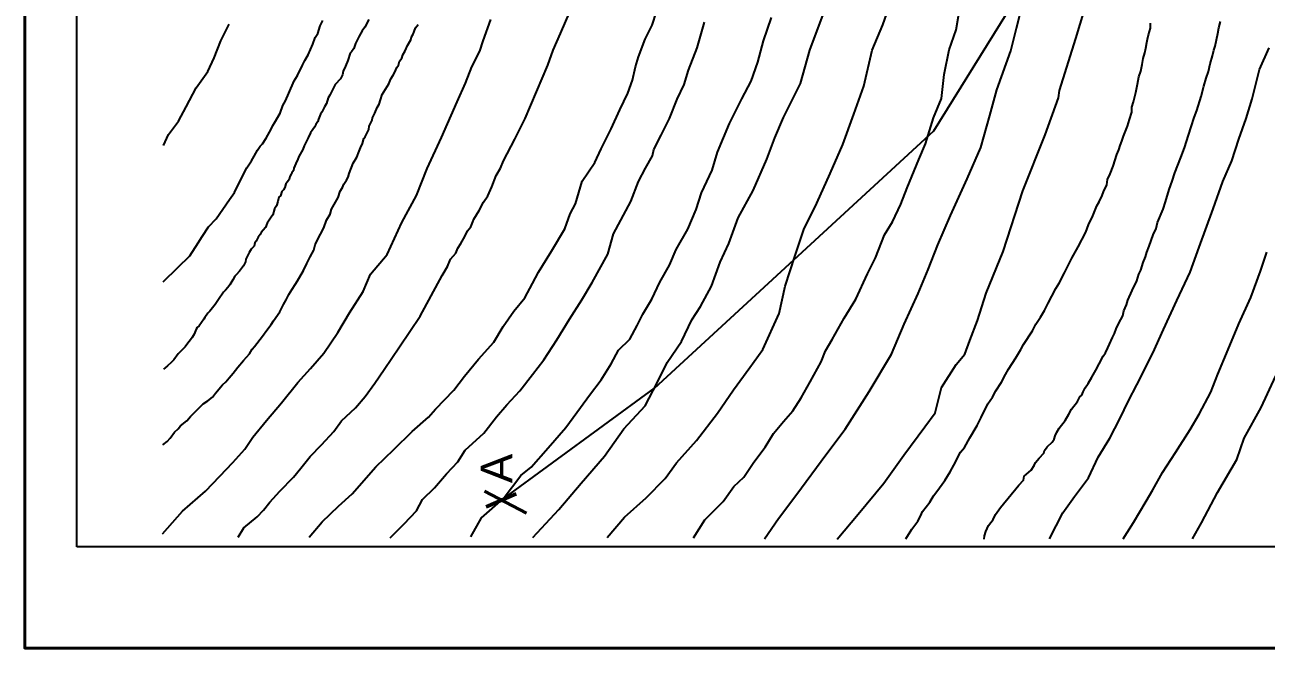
# Model space of a CAD drawing. Header units: millimetres. Extents: x 19067981 to 38137102, y 2652003 to 2652615.
# Drawn here: x 19068207.61 to 19068219.54, y 2652464.04 to 2652470.02 of the extents above; entities that cross this region are included whole.
import ezdxf

# ---------------------------------------------------------------- set-up
doc = ezdxf.new("R2010")
doc.units = ezdxf.units.MM
doc.layers.add('Layer1', color=7, linetype='Continuous', lineweight=50)
doc.styles.get("Standard").update_dxf_attribs({"font": 'arial.ttf'})

msp = doc.modelspace()

# ---------------------------------------------------------------- linework, layer by layer
at = {"color": 0, "lineweight": 40, "ltscale": 0.2}
msp.add_lwpolyline([(19068207.614, 2652493.739), (19068228.614, 2652493.739), (19068228.614, 2652464.039), (19068207.614, 2652464.039), (19068207.614, 2652493.739)], dxfattribs=at)
for points in [[(19068208.114, 2652465.013), (19068208.114, 2652493.532), (19068228.327, 2652493.532), (19068228.327, 2652465.013), (19068208.114, 2652465.013)], [(19068208.114, 2652465.013), (19068208.114, 2652493.532), (19068228.327, 2652493.532), (19068228.327, 2652465.013), (19068208.114, 2652465.013)], [(19068208.114, 2652465.013), (19068208.114, 2652493.532), (19068228.327, 2652493.532), (19068228.327, 2652465.013), (19068208.114, 2652465.013)], [(19068215.423, 2652465.084), (19068215.623, 2652465.325), (19068215.869, 2652465.622), (19068216.061, 2652465.892), (19068216.264, 2652466.164), (19068216.365, 2652466.299), (19068216.423, 2652466.54), (19068216.566, 2652466.763), (19068216.648, 2652466.863), (19068216.697, 2652466.992), (19068216.771, 2652467.184), (19068216.854, 2652467.447), (19068217.017, 2652467.848), (19068217.205, 2652468.431), (19068217.422, 2652468.966), (19068217.548, 2652469.322), (19068217.557, 2652469.393), (19068217.714, 2652469.891), (19068217.873, 2652470.415)], [(19068210.346, 2652465.106), (19068210.473, 2652465.253), (19068210.63, 2652465.403), (19068210.76, 2652465.521), (19068210.989, 2652465.779), (19068211.16, 2652465.946), (19068211.337, 2652466.119), (19068211.493, 2652466.256), (19068211.561, 2652466.334), (19068211.738, 2652466.515), (19068211.841, 2652466.651), (19068211.973, 2652466.813), (19068212.122, 2652466.978), (19068212.213, 2652467.127), (19068212.313, 2652467.275), (19068212.42, 2652467.403), (19068212.493, 2652467.54), (19068212.552, 2652467.649), (19068212.676, 2652467.851), (19068212.805, 2652468.065), (19068212.855, 2652468.208), (19068212.908, 2652468.304), (19068212.972, 2652468.522), (19068213.091, 2652468.7), (19068213.153, 2652468.832), (19068213.248, 2652469.025), (19068213.334, 2652469.206), (19068213.409, 2652469.367), (19068213.454, 2652469.493), (19068213.484, 2652469.621), (19068213.512, 2652469.715), (19068213.577, 2652469.887), (19068213.643, 2652470.019), (19068213.728, 2652470.279)], [(19068213.212, 2652465.102), (19068213.379, 2652465.297), (19068213.585, 2652465.482), (19068213.769, 2652465.667), (19068213.877, 2652465.817), (19068214.071, 2652466.031), (19068214.273, 2652466.296), (19068214.426, 2652466.519), (19068214.583, 2652466.732), (19068214.708, 2652466.906), (19068214.864, 2652467.253), (19068214.923, 2652467.515), (19068215.017, 2652467.808), (19068215.1, 2652468.059), (19068215.226, 2652468.31), (19068215.355, 2652468.596), (19068215.477, 2652468.875), (19068215.581, 2652469.165), (19068215.679, 2652469.433), (19068215.757, 2652469.781), (19068215.862, 2652470.022), (19068215.952, 2652470.29)], [(19068214.041, 2652465.097), (19068214.15, 2652465.272), (19068214.327, 2652465.446), (19068214.429, 2652465.592), (19068214.526, 2652465.68), (19068214.622, 2652465.826), (19068214.731, 2652465.967), (19068214.809, 2652466.101), (19068214.906, 2652466.214), (19068214.996, 2652466.316), (19068215.077, 2652466.443), (19068215.163, 2652466.596), (19068215.269, 2652466.788), (19068215.308, 2652466.892), (19068215.375, 2652467.002), (19068215.49, 2652467.206), (19068215.601, 2652467.391), (19068215.712, 2652467.634), (19068215.79, 2652467.786), (19068215.878, 2652468.008), (19068215.954, 2652468.131), (19068216.033, 2652468.302), (19068216.095, 2652468.457), (19068216.205, 2652468.729), (19068216.27, 2652468.882), (19068216.349, 2652469.132), (19068216.423, 2652469.315), (19068216.45, 2652469.548), (19068216.497, 2652469.784), (19068216.564, 2652469.976), (19068216.614, 2652470.256)], [(19068209.666, 2652465.106), (19068209.72, 2652465.193), (19068209.847, 2652465.299), (19068209.907, 2652465.363), (19068209.97, 2652465.44), (19068210.065, 2652465.547), (19068210.196, 2652465.682), (19068210.268, 2652465.768), (19068210.358, 2652465.878), (19068210.465, 2652465.99), (19068210.583, 2652466.119), (19068210.659, 2652466.221), (19068210.793, 2652466.347), (19068210.886, 2652466.454), (19068210.979, 2652466.584), (19068211.069, 2652466.715), (19068211.214, 2652466.931), (19068211.414, 2652467.225), (19068211.626, 2652467.616), (19068211.677, 2652467.703), (19068211.705, 2652467.773), (19068211.756, 2652467.831), (19068211.776, 2652467.878), (19068211.806, 2652467.924), (19068211.842, 2652467.99), (19068211.869, 2652468.046), (19068211.9, 2652468.085), (19068211.919, 2652468.133), (19068211.931, 2652468.157), (19068211.981, 2652468.241), (19068212.024, 2652468.32), (19068212.064, 2652468.383), (19068212.103, 2652468.468), (19068212.144, 2652468.576), (19068212.185, 2652468.648), (19068212.216, 2652468.719), (19068212.323, 2652468.927), (19068212.422, 2652469.123), (19068212.64, 2652469.636), (19068212.691, 2652469.78), (19068212.763, 2652469.94), (19068212.854, 2652470.155)], [(19068212.498, 2652465.102), (19068212.745, 2652465.371), (19068212.96, 2652465.623), (19068213.186, 2652465.881), (19068213.37, 2652466.144), (19068213.575, 2652466.365), (19068213.691, 2652466.586), (19068213.788, 2652466.782), (19068213.925, 2652466.982), (19068214.025, 2652467.192), (19068214.109, 2652467.318), (19068214.214, 2652467.513), (19068214.298, 2652467.745), (19068214.382, 2652467.923), (19068214.471, 2652468.171), (19068214.613, 2652468.434), (19068214.745, 2652468.734), (19068214.823, 2652468.939), (19068214.907, 2652469.134), (19068215.07, 2652469.46), (19068215.16, 2652469.781), (19068215.286, 2652470.123)], [(19068208.937, 2652465.136), (19068209.131, 2652465.354), (19068209.352, 2652465.547), (19068209.487, 2652465.69), (19068209.613, 2652465.82), (19068209.729, 2652465.949), (19068209.805, 2652466.065), (19068209.938, 2652466.225), (19068210.08, 2652466.395), (19068210.237, 2652466.589), (19068210.359, 2652466.725), (19068210.488, 2652466.871), (19068210.624, 2652467.068), (19068210.736, 2652467.259), (19068210.867, 2652467.464), (19068210.935, 2652467.63), (19068211.098, 2652467.818), (19068211.237, 2652468.124), (19068211.38, 2652468.386), (19068211.48, 2652468.645), (19068211.62, 2652468.941), (19068211.77, 2652469.285), (19068211.85, 2652469.462), (19068211.909, 2652469.62), (19068211.988, 2652469.769), (19068212.018, 2652469.87), (19068212.093, 2652470.073)], [(19068208.94, 2652465.99), (19068208.982, 2652466.022), (19068209.012, 2652466.056), (19068209.052, 2652466.114), (19068209.087, 2652466.146), (19068209.11, 2652466.172), (19068209.172, 2652466.221), (19068209.207, 2652466.262), (19068209.254, 2652466.311), (19068209.329, 2652466.383), (19068209.373, 2652466.412), (19068209.418, 2652466.45), (19068209.447, 2652466.486), (19068209.515, 2652466.566), (19068209.545, 2652466.597), (19068209.579, 2652466.634), (19068209.617, 2652466.678), (19068209.663, 2652466.738), (19068209.716, 2652466.8), (19068209.772, 2652466.864), (19068209.8, 2652466.909), (19068209.822, 2652466.935), (19068209.897, 2652467.033), (19068209.941, 2652467.092), (19068209.981, 2652467.146), (19068210.004, 2652467.18), (19068210.064, 2652467.267), (19068210.101, 2652467.338), (19068210.126, 2652467.382), (19068210.151, 2652467.434), (19068210.184, 2652467.485), (19068210.211, 2652467.529), (19068210.234, 2652467.566), (19068210.293, 2652467.666), (19068210.326, 2652467.731), (19068210.358, 2652467.795), (19068210.393, 2652467.861), (19068210.404, 2652467.911), (19068210.424, 2652467.954), (19068210.489, 2652468.075), (19068210.514, 2652468.147), (19068210.548, 2652468.205), (19068210.562, 2652468.253), (19068210.625, 2652468.365), (19068210.644, 2652468.425), (19068210.668, 2652468.463), (19068210.681, 2652468.493), (19068210.707, 2652468.532), (19068210.723, 2652468.561), (19068210.731, 2652468.596), (19068210.771, 2652468.694), (19068210.805, 2652468.752), (19068210.826, 2652468.809), (19068210.841, 2652468.844), (19068210.859, 2652468.884), (19068210.873, 2652468.933), (19068210.886, 2652468.949), (19068210.922, 2652469.018), (19068210.923, 2652469.051), (19068210.953, 2652469.107), (19068210.957, 2652469.129), (19068210.977, 2652469.174), (19068211.001, 2652469.23), (19068211.019, 2652469.261), (19068211.032, 2652469.302), (19068211.05, 2652469.354), (19068211.112, 2652469.457), (19068211.132, 2652469.506), (19068211.153, 2652469.539), (19068211.17, 2652469.57), (19068211.188, 2652469.614), (19068211.204, 2652469.635), (19068211.216, 2652469.674), (19068211.237, 2652469.703), (19068211.247, 2652469.734), (19068211.269, 2652469.775), (19068211.293, 2652469.826), (19068211.324, 2652469.879), (19068211.332, 2652469.907), (19068211.346, 2652469.934), (19068211.357, 2652469.959), (19068211.37, 2652469.994), (19068211.394, 2652470.025)], [(19068208.944, 2652467.556), (19068209.084, 2652467.692), (19068209.201, 2652467.807), (19068209.279, 2652467.929), (19068209.319, 2652467.991), (19068209.379, 2652468.085), (19068209.452, 2652468.162), (19068209.581, 2652468.346), (19068209.629, 2652468.415), (19068209.717, 2652468.588), (19068209.749, 2652468.651), (19068209.793, 2652468.719), (19068209.82, 2652468.761), (19068209.85, 2652468.821), (19068209.876, 2652468.859), (19068209.899, 2652468.882), (19068209.935, 2652468.935), (19068209.981, 2652469.021), (19068209.999, 2652469.057), (19068210.013, 2652469.084), (19068210.068, 2652469.174), (19068210.093, 2652469.25), (19068210.12, 2652469.293), (19068210.152, 2652469.368), (19068210.203, 2652469.487), (19068210.234, 2652469.536), (19068210.284, 2652469.637), (19068210.306, 2652469.681), (19068210.339, 2652469.736), (19068210.382, 2652469.839), (19068210.406, 2652469.902), (19068210.431, 2652469.94), (19068210.453, 2652470.014), (19068210.478, 2652470.066)], [(19068208.947, 2652468.866), (19068208.994, 2652468.971), (19068209.09, 2652469.098), (19068209.164, 2652469.235), (19068209.262, 2652469.417), (19068209.372, 2652469.576), (19068209.435, 2652469.708), (19068209.497, 2652469.871), (19068209.578, 2652470.029)], [(19068211.902, 2652465.107), (19068212.004, 2652465.29), (19068212.213, 2652465.474), (19068212.38, 2652465.698), (19068212.482, 2652465.775), (19068212.645, 2652465.963), (19068212.813, 2652466.157), (19068212.956, 2652466.35), (19068213.04, 2652466.469), (19068213.155, 2652466.614), (19068213.249, 2652466.77), (19068213.321, 2652466.901), (19068213.428, 2652467.007), (19068213.499, 2652467.136), (19068213.553, 2652467.247), (19068213.639, 2652467.388), (19068213.717, 2652467.552), (19068213.81, 2652467.715), (19068213.874, 2652467.866), (19068213.985, 2652468.062), (19068214.065, 2652468.25), (19068214.118, 2652468.411), (19068214.22, 2652468.628), (19068214.27, 2652468.801), (19068214.387, 2652469.076), (19068214.506, 2652469.312), (19068214.594, 2652469.481), (19068214.659, 2652469.666), (19068214.715, 2652469.869), (19068214.789, 2652470.094)], [(19068216.081, 2652465.088), (19068216.139, 2652465.18), (19068216.196, 2652465.259), (19068216.221, 2652465.305), (19068216.242, 2652465.35), (19068216.311, 2652465.44), (19068216.349, 2652465.502), (19068216.379, 2652465.543), (19068216.455, 2652465.648), (19068216.509, 2652465.733), (19068216.542, 2652465.796), (19068216.608, 2652465.919), (19068216.644, 2652465.965), (19068216.696, 2652466.057), (19068216.768, 2652466.177), (19068216.806, 2652466.254), (19068216.87, 2652466.385), (19068216.913, 2652466.45), (19068216.948, 2652466.508), (19068217.001, 2652466.593), (19068217.04, 2652466.666), (19068217.068, 2652466.719), (19068217.14, 2652466.825), (19068217.186, 2652466.907), (19068217.211, 2652466.954), (19068217.298, 2652467.087), (19068217.332, 2652467.149), (19068217.375, 2652467.217), (19068217.413, 2652467.28), (19068217.451, 2652467.352), (19068217.485, 2652467.419), (19068217.524, 2652467.491), (19068217.555, 2652467.544), (19068217.607, 2652467.643), (19068217.631, 2652467.695), (19068217.677, 2652467.783), (19068217.739, 2652467.893), (19068217.81, 2652468.032), (19068217.838, 2652468.104), (19068217.878, 2652468.189), (19068217.918, 2652468.285), (19068217.941, 2652468.323), (19068217.967, 2652468.386), (19068217.98, 2652468.419), (19068218.013, 2652468.486), (19068218.019, 2652468.537), (19068218.046, 2652468.593), (19068218.073, 2652468.667), (19068218.11, 2652468.777), (19068218.129, 2652468.824), (19068218.142, 2652468.866), (19068218.159, 2652468.905), (19068218.175, 2652468.954), (19068218.213, 2652469.051), (19068218.231, 2652469.116), (19068218.254, 2652469.186), (19068218.254, 2652469.233), (19068218.271, 2652469.283), (19068218.291, 2652469.375), (19068218.308, 2652469.454), (19068218.321, 2652469.523), (19068218.339, 2652469.58), (19068218.352, 2652469.641), (19068218.364, 2652469.701), (19068218.379, 2652469.756), (19068218.388, 2652469.798), (19068218.397, 2652469.853), (19068218.403, 2652469.886), (19068218.414, 2652469.927), (19068218.433, 2652469.992), (19068218.434, 2652470.039)], [(19068216.834, 2652465.084), (19068216.838, 2652465.117), (19068216.851, 2652465.159), (19068216.877, 2652465.215), (19068216.922, 2652465.274), (19068216.943, 2652465.323), (19068216.99, 2652465.389), (19068217.169, 2652465.605), (19068217.211, 2652465.651), (19068217.219, 2652465.691), (19068217.285, 2652465.748), (19068217.315, 2652465.792), (19068217.327, 2652465.821), (19068217.362, 2652465.864), (19068217.409, 2652465.911), (19068217.414, 2652465.937), (19068217.441, 2652465.971), (19068217.489, 2652466.018), (19068217.507, 2652466.046), (19068217.518, 2652466.077), (19068217.532, 2652466.112), (19068217.554, 2652466.151), (19068217.612, 2652466.224), (19068217.649, 2652466.285), (19068217.675, 2652466.333), (19068217.732, 2652466.408), (19068217.754, 2652466.453), (19068217.772, 2652466.469), (19068217.785, 2652466.5), (19068217.804, 2652466.539), (19068217.833, 2652466.58), (19068217.868, 2652466.642), (19068217.907, 2652466.709), (19068217.94, 2652466.768), (19068217.979, 2652466.841), (19068218.002, 2652466.873), (19068218.022, 2652466.922), (19068218.039, 2652466.959), (19068218.069, 2652467.022), (19068218.086, 2652467.059), (19068218.104, 2652467.106), (19068218.13, 2652467.158), (19068218.166, 2652467.228), (19068218.177, 2652467.276), (19068218.201, 2652467.335), (19068218.216, 2652467.38), (19068218.257, 2652467.474), (19068218.301, 2652467.566), (19068218.32, 2652467.628), (19068218.34, 2652467.669), (19068218.362, 2652467.74), (19068218.386, 2652467.795), (19068218.399, 2652467.842), (19068218.419, 2652467.898), (19068218.458, 2652468.008), (19068218.487, 2652468.067), (19068218.501, 2652468.124), (19068218.554, 2652468.255), (19068218.578, 2652468.324), (19068218.614, 2652468.443), (19068218.64, 2652468.521), (19068218.668, 2652468.602), (19068218.725, 2652468.748), (19068218.759, 2652468.842), (19068218.797, 2652468.964), (19068218.825, 2652469.043), (19068218.852, 2652469.135), (19068218.877, 2652469.201), (19068218.921, 2652469.334), (19068218.946, 2652469.435), (19068218.968, 2652469.51), (19068218.99, 2652469.576), (19068219.005, 2652469.649), (19068219.029, 2652469.725), (19068219.042, 2652469.779), (19068219.055, 2652469.82), (19068219.08, 2652469.941), (19068219.09, 2652469.993), (19068219.107, 2652470.056)], [(19068217.463, 2652465.09), (19068217.592, 2652465.338), (19068217.703, 2652465.496), (19068217.836, 2652465.675), (19068217.93, 2652465.873), (19068218.041, 2652466.055), (19068218.139, 2652466.239), (19068218.223, 2652466.412), (19068218.302, 2652466.566), (19068218.455, 2652466.871), (19068218.557, 2652467.097), (19068218.687, 2652467.378), (19068218.813, 2652467.648), (19068218.901, 2652467.888), (19068219.036, 2652468.257), (19068219.128, 2652468.52), (19068219.214, 2652468.717), (19068219.281, 2652468.925), (19068219.351, 2652469.124), (19068219.411, 2652469.314), (19068219.482, 2652469.596), (19068219.574, 2652469.804)], [(19068218.837, 2652465.087), (19068218.922, 2652465.243), (19068219.078, 2652465.534), (19068219.262, 2652465.849), (19068219.334, 2652466.054), (19068219.498, 2652466.35), (19068219.637, 2652466.653)]]:
    msp.add_lwpolyline(points)
at = {"color": 1}
msp.add_lwpolyline([(19068212.196, 2652465.46), (19068213.665, 2652466.535), (19068215.004, 2652467.767), (19068216.35, 2652469.007), (19068217.311, 2652470.553), (19068218.315, 2652472.071), (19068219.261, 2652473.625), (19068220.4, 2652475.045), (19068221.464, 2652476.522), (19068221.653, 2652478.332), (19068222.059, 2652480.106), (19068222.465, 2652481.88), (19068222.638, 2652483.692), (19068222.538, 2652485.509), (19068222.253, 2652487.307), (19068221.425, 2652488.927), (19068220.286, 2652490.273)], dxfattribs=at)
at = {"color": 61}
for points in [[(19068214.722, 2652465.089), (19068214.857, 2652465.283), (19068215.033, 2652465.518), (19068215.314, 2652465.896), (19068215.499, 2652466.14), (19068215.73, 2652466.503), (19068215.945, 2652466.861), (19068216.064, 2652467.149), (19068216.199, 2652467.445), (19068216.297, 2652467.674), (19068216.389, 2652467.911), (19068216.512, 2652468.192), (19068216.671, 2652468.544), (19068216.804, 2652468.846), (19068216.89, 2652469.152), (19068216.956, 2652469.398), (19068217.091, 2652469.775), (19068217.146, 2652469.992), (19068217.212, 2652470.254)], [(19068210.92, 2652470.074), (19068210.881, 2652470.001), (19068210.858, 2652469.966), (19068210.828, 2652469.916), (19068210.791, 2652469.844), (19068210.775, 2652469.797), (19068210.755, 2652469.765), (19068210.741, 2652469.751), (19068210.719, 2652469.681), (19068210.696, 2652469.625), (19068210.674, 2652469.58), (19068210.666, 2652469.544), (19068210.647, 2652469.504), (19068210.596, 2652469.449), (19068210.546, 2652469.349), (19068210.53, 2652469.323), (19068210.513, 2652469.269), (19068210.495, 2652469.235), (19068210.469, 2652469.184), (19068210.455, 2652469.166), (19068210.438, 2652469.118), (19068210.429, 2652469.095), (19068210.411, 2652469.066), (19068210.398, 2652469.042), (19068210.383, 2652469.02), (19068210.361, 2652468.986), (19068210.336, 2652468.94), (19068210.314, 2652468.894), (19068210.298, 2652468.863), (19068210.287, 2652468.826), (19068210.261, 2652468.78), (19068210.248, 2652468.758), (19068210.237, 2652468.733), (19068210.218, 2652468.691), (19068210.199, 2652468.648), (19068210.195, 2652468.625), (19068210.182, 2652468.602), (19068210.173, 2652468.588), (19068210.162, 2652468.566), (19068210.154, 2652468.538), (19068210.14, 2652468.516), (19068210.124, 2652468.496), (19068210.112, 2652468.463), (19068210.099, 2652468.439), (19068210.085, 2652468.423), (19068210.073, 2652468.382), (19068210.057, 2652468.369), (19068210.045, 2652468.327), (19068210.034, 2652468.287), (19068210.015, 2652468.256), (19068209.998, 2652468.199), (19068209.982, 2652468.178), (19068209.944, 2652468.118), (19068209.928, 2652468.077), (19068209.905, 2652468.053), (19068209.885, 2652468.028), (19068209.876, 2652468.011), (19068209.858, 2652467.985), (19068209.839, 2652467.946), (19068209.826, 2652467.93), (19068209.817, 2652467.899), (19068209.788, 2652467.87), (19068209.769, 2652467.839), (19068209.758, 2652467.812), (19068209.739, 2652467.774), (19068209.735, 2652467.748), (19068209.716, 2652467.709), (19068209.678, 2652467.657), (19068209.646, 2652467.623), (19068209.631, 2652467.609), (19068209.614, 2652467.574), (19068209.586, 2652467.528), (19068209.564, 2652467.501), (19068209.542, 2652467.477), (19068209.523, 2652467.456), (19068209.475, 2652467.386), (19068209.442, 2652467.339), (19068209.392, 2652467.274), (19068209.372, 2652467.256), (19068209.343, 2652467.215), (19068209.335, 2652467.197), (19068209.289, 2652467.135), (19068209.269, 2652467.118), (19068209.261, 2652467.103), (19068209.243, 2652467.054), (19068209.223, 2652467.021), (19068209.206, 2652466.999), (19068209.182, 2652466.968), (19068209.154, 2652466.932), (19068209.116, 2652466.895), (19068209.088, 2652466.864), (19068209.046, 2652466.806), (19068209.021, 2652466.78), (19068208.987, 2652466.748), (19068208.962, 2652466.729), (19068208.947, 2652466.719)], [(19068211.124, 2652465.098), (19068211.26, 2652465.234), (19068211.378, 2652465.356), (19068211.436, 2652465.466), (19068211.55, 2652465.577), (19068211.668, 2652465.713), (19068211.775, 2652465.829), (19068211.847, 2652465.94), (19068212.025, 2652466.104), (19068212.149, 2652466.261), (19068212.248, 2652466.374), (19068212.371, 2652466.508), (19068212.493, 2652466.667), (19068212.603, 2652466.806), (19068212.727, 2652466.998), (19068212.849, 2652467.198), (19068212.968, 2652467.382), (19068213.068, 2652467.551), (19068213.216, 2652467.821), (19068213.272, 2652468.018), (19068213.438, 2652468.328), (19068213.513, 2652468.519), (19068213.581, 2652468.647), (19068213.648, 2652468.765), (19068213.66, 2652468.827), (19068213.73, 2652468.965), (19068213.811, 2652469.124), (19068213.883, 2652469.31), (19068213.95, 2652469.451), (19068213.992, 2652469.587), (19068214.077, 2652469.802), (19068214.145, 2652470.048)], [(19068218.171, 2652465.088), (19068218.269, 2652465.244), (19068218.392, 2652465.449), (19068218.454, 2652465.56), (19068218.549, 2652465.725), (19068218.672, 2652465.918), (19068218.814, 2652466.137), (19068218.901, 2652466.286), (19068219.013, 2652466.496), (19068219.08, 2652466.669), (19068219.181, 2652466.905), (19068219.282, 2652467.152), (19068219.397, 2652467.404), (19068219.49, 2652467.658), (19068219.552, 2652467.841)]]:
    msp.add_lwpolyline(points, dxfattribs=at)
at = {"layer": 'Layer1'}
for p, q in [((19068212.032, 2652465.545), (19068212.436, 2652465.336)), ((19068212.048, 2652465.397), (19068212.336, 2652465.519))]:
    msp.add_line(p, q, dxfattribs=at)

# ---------------------------------------------------------------- texts
at = {"insert": (19068211.996, 2652465.622), "char_height": 0.305, "attachment_point": 1, "rotation": 90}
msp.add_mtext('A', dxfattribs=at)

doc.saveas('drawing.dxf')
